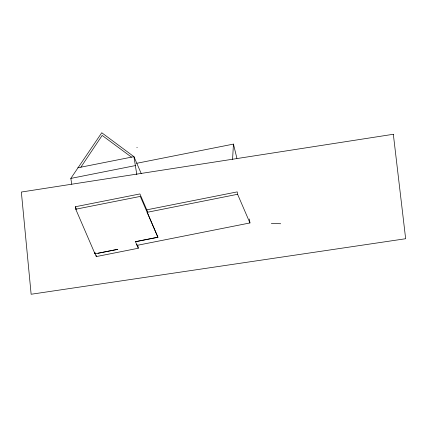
<?xml version="1.0" encoding="UTF-8"?>
<svg xmlns="http://www.w3.org/2000/svg" width="427" height="427" viewBox="0 0 427 427"><rect width="100%" height="100%" fill="white"/><g stroke="black" fill="none" stroke-linecap="round" stroke-linejoin="round"><path stroke-width="0.64" d="M232.576 159.362L233.446 144.096L136.725 163.29M71.752 184.208L70.823 178.411L101.754 132.749L133.934 156.656L141.23 173.565M80.879 167.187L102.16 135.434L131.484 157.141M136.811 147.699L137.291 147.603M77.805 167.795L133.934 156.656L136.811 174.616M70.823 178.411L135.37 165.596M97.991 253.254L117.793 249.325L95.002 253.846L75.755 209.219L75.36 206.748L139.907 193.938L147.795 212.235M75.755 209.219L140.302 196.409L157.915 237.247L135.46 241.703L157.915 237.247M146.765 209.838L237.209 191.888L237.593 194.285L249.955 222.953L137.056 245.36L136.864 244.164M147.16 212.31L237.593 194.285M94.89 252.517L96.288 256.584L138.284 248.247L137.889 245.776M271.326 223.353L280.704 223.748M147.15 212.235L157.899 237.172M135.45 241.629L138.284 248.247M75.36 206.748L76.412 209.193M233.446 144.096L236.916 158.342M249.325 218.998L249.955 222.953M96.08 255.277L96.288 256.584M94.789 252.538L95.002 253.846M393.336 134.275L21.35 192.038L31.134 294.251L405.65 238.73L393.336 134.275"/></g></svg>
